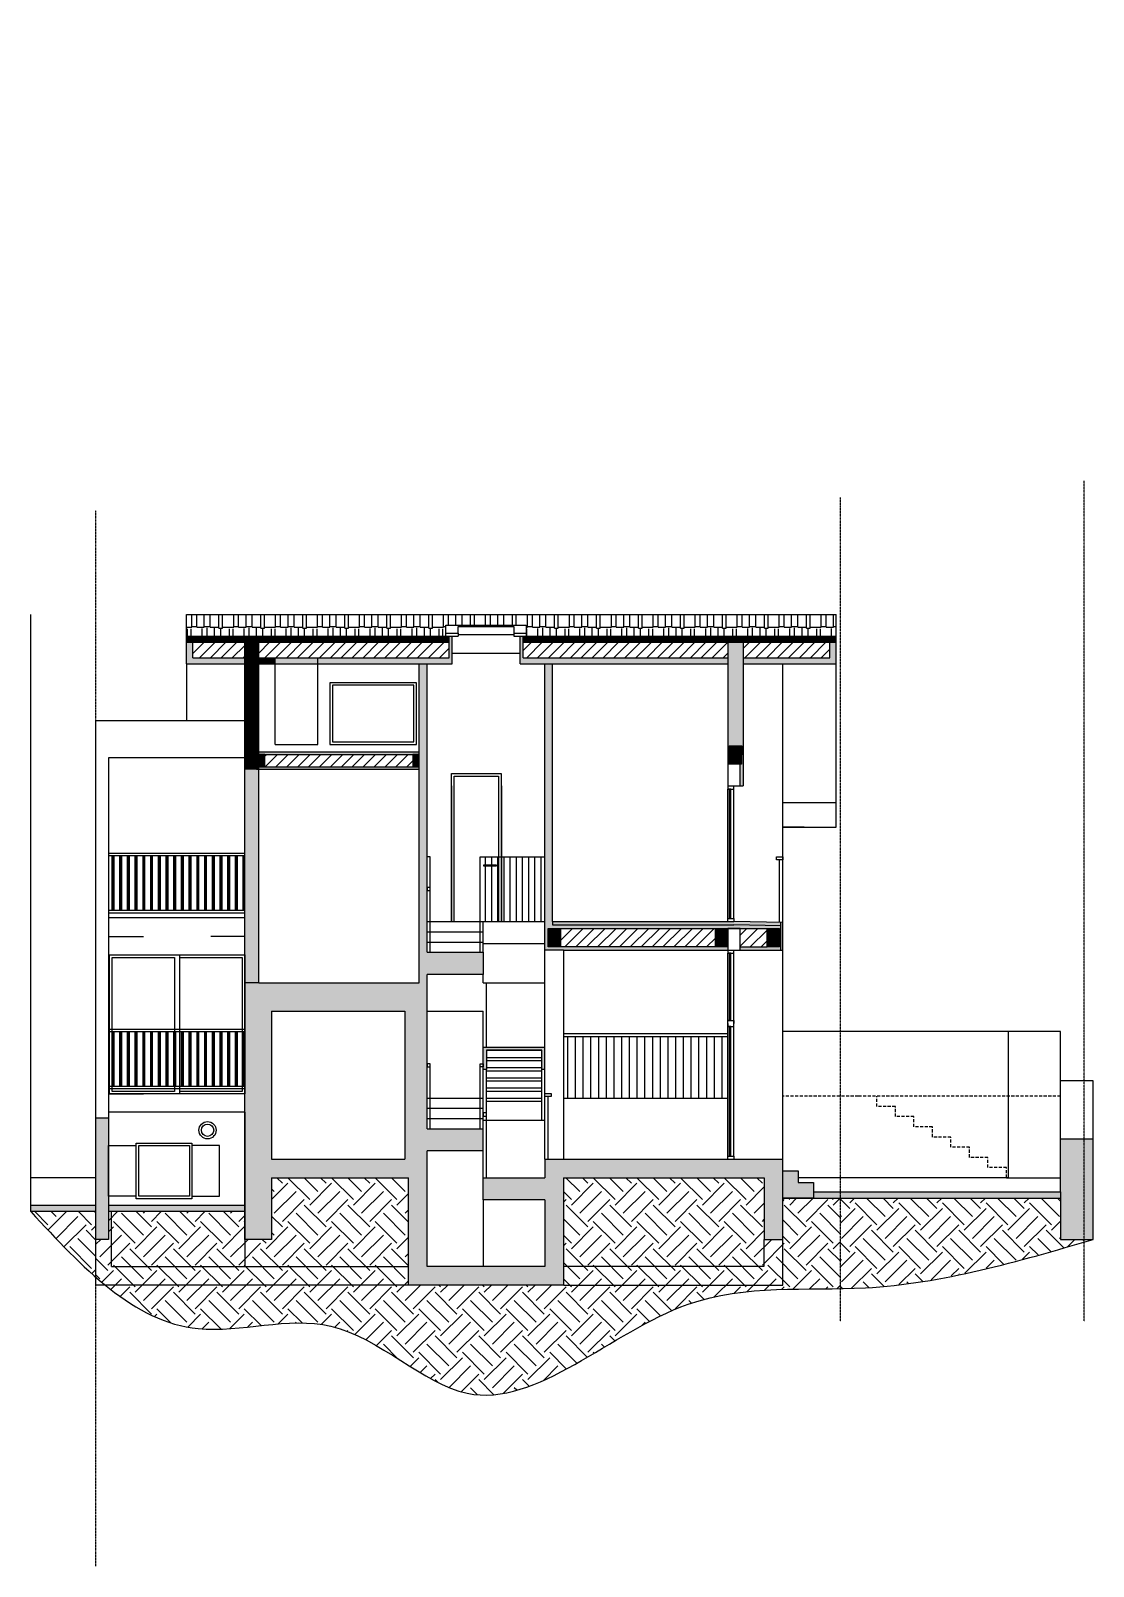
# Model space of a CAD drawing. Header units: inches. Extents: x -133 to 1589, y 206 to 2695.
import ezdxf

# ---------------------------------------------------------------- set-up
doc = ezdxf.new("R2010")
doc.units = ezdxf.units.IN
doc.header["$MEASUREMENT"] = 0
doc.linetypes.add('BORDER2', pattern=[0.875, 0.25, -0.125, 0.25, -0.125, 0, -0.125])
doc.linetypes.add('DASHED2', pattern=[0.375, 0.25, -0.125])
doc.layers.add('A-Area', color=11, linetype='Continuous', plot=False)
for name, color, linetype in [('A-Building Line', 240, 'BORDER2'), ('A-Concrete', 4, 'Continuous'), ('A-Dashed', 9, 'DASHED2'), ('A-Hatch Conc.', 141, 'Continuous'), ('A-Hatch Wall', 240, 'Continuous'), ('A-HATCH-01', 30, 'Continuous'), ('A-HATCH-03', 72, 'Continuous'), ('A-hatch-floor', 253, 'Continuous'), ('A-Property Line', 162, 'BORDER2'), ('A-view 3', 9, 'Continuous'), ('A-View 4', 8, 'Continuous'), ('A-Wall', 3, 'Continuous'), ('A-Wall Hatch', 252, 'Continuous')]:
    doc.layers.add(name, color=color, linetype=linetype)
pattern_1 = [(90, (-647.836, 590.976), (-12.5, 8e-16), []), (90, (-649.399, 590.976), (-12.5, 8e-16), []), (90, (-650.961, 590.976), (-12.5, 8e-16), [])]
pattern_2 = [(90, (-647.836, 305.976), (-12.5, 8e-16), []), (90, (-649.399, 305.976), (-12.5, 8e-16), []), (90, (-650.961, 305.976), (-12.5, 8e-16), [])]
pattern_3 = [(90, (-785.712, -902.03), (-10, 6e-16), [])]
pattern_4 = [(45, (-785.71, -902.03), (7e-15, 70.7107), [50, -50]), (45, (-798.97, -888.77), (7e-15, 70.7107), [50, -50]), (45, (-812.23, -875.514), (7e-15, 70.7107), [50, -50]), (135, (-812.23, -866.675), (-70.7107, 7e-15), [50, -50]), (135, (-798.97, -853.417), (-70.7107, 7e-15), [50, -50]), (135, (-785.71, -840.16), (-70.7107, 7e-15), [50, -50])]

msp = doc.modelspace()

# ---------------------------------------------------------------- hatches: boundary and pattern name
at = {"layer": 'A-Concrete'}
h = msp.add_hatch(color=256, dxfattribs=at)
h.dxf.hatch_style = 1
h.paths.add_polyline_path([(1110.7, 827.9), (1110.7, 846.9), (1085.7, 846.9), (1085.7, 802.9), (1135.7, 802.9), (1135.7, 827.9)])
h = msp.add_hatch(color=256, dxfattribs=at)
h.dxf.hatch_style = 1
h.paths.add_polyline_path([(1135.7, 812.9), (1135.7, 802.9), (1179.3, 802.9), (1179.3, 812.9)])
h = msp.add_hatch(color=256, dxfattribs=at)
h.dxf.hatch_style = 1
h.paths.add_polyline_path([(1536.1, 812.9), (1179.3, 812.9), (1179.3, 802.9), (1536.1, 802.9)])
h = msp.add_hatch(color=256, dxfattribs=at)
h.dxf.hatch_style = 1
h.paths.add_polyline_path([(213.8, 780.9), (213.8, 790.9), (-6.8, 790.9), (-6.8, 780.9)])
at = {"layer": 'A-Hatch Conc.'}
h = msp.add_hatch(color=256, dxfattribs=at)
h.dxf.hatch_style = 1
h.paths.add_polyline_path([(1019.3, 1535.9), (999.2, 1535.9), (999.2, 1505.9), (1019.2, 1505.9)])
at = {"layer": 'A-Hatch Wall'}
h = msp.add_hatch(color=256, dxfattribs=at)
h.dxf.hatch_style = 1
h.paths.add_polyline_path([(1021.7, 1703.7), (996.7, 1703.7), (996.7, 1505.9), (999.2, 1505.9), (999.2, 1535.9), (1019.3, 1535.9), (1019.2, 1505.9), (1016.7, 1505.9), (1016.7, 1470.9), (1021.7, 1470.9)])
h = msp.add_hatch(color=256, dxfattribs=at)
h.dxf.hatch_style = 1
h.paths.add_polyline_path([(712.5, 1668.5), (700.5, 1668.5), (700.5, 1204.9), (730.5, 1204.9), (996.7, 1204.9), (996.7, 1209.9), (976.7, 1209.9), (725.5, 1209.9), (705.5, 1209.9), (705.5, 1239.9), (725.6, 1239.9), (976.7, 1239.9), (996.7, 1239.9), (1060.6, 1239.9), (1080.7, 1239.9), (1080.6, 1209.9), (1060.6, 1209.9), (1016.7, 1209.9), (1016.7, 1204.9), (1021.7, 1204.9), (1082.7, 1204.9), (1082.7, 1244.4), (1006.7, 1245.9), (712.5, 1245.9), (712.5, 1250.9)])
h = msp.add_hatch(color=256, dxfattribs=at)
h.dxf.hatch_style = 1
h.paths.add_polyline_path([(236.7, 1481.9), (236.7, 1497.9), (213.8, 1497.9), (213.8, 1151.9), (236.7, 1151.9), (236.7, 1403.9)])
h = msp.add_hatch(color=256, dxfattribs=at)
h.dxf.hatch_style = 1
h.paths.add_polyline_path([(496.5, 1501.9), (236.7, 1501.9), (236.7, 1497.9), (496.5, 1497.9)])
h = msp.add_hatch(color=256, dxfattribs=at)
h.dxf.hatch_style = 1
h.paths.add_polyline_path([(1082.7, 1249.4), (1006.7, 1250.9), (712.5, 1250.9), (712.5, 1245.9), (1006.7, 1245.9), (1082.7, 1244.4)])
h = msp.add_hatch(color=256, dxfattribs=at)
h.dxf.hatch_style = 1
h.paths.add_polyline_path([(1085.7, 1249.3), (1082.7, 1249.4), (1082.7, 1204.9), (1085.7, 1204.9)])
h = msp.add_hatch(color=256, dxfattribs=at)
h.dxf.hatch_style = 1
h.paths.add_polyline_path([(-6.8, 932.9), (-27.2, 932.9), (-27.2, 735.9), (-6.8, 735.9)])
at = {"layer": 'A-HATCH-01'}
h = msp.add_hatch(color=256, dxfattribs=at)
h.dxf.hatch_style = 1
h.paths.add_polyline_path([(246.7, 1521.9), (236.7, 1521.9), (236.7, 1501.9), (246.7, 1501.9)])
h = msp.add_hatch(dxfattribs=at)
h.set_pattern_fill('ANSI31', color=256, scale=100)
h.paths.add_polyline_path([(486.5, 1521.9), (246.7, 1521.9), (246.7, 1501.9), (486.5, 1501.9)])
h = msp.add_hatch(color=256, dxfattribs=at)
h.dxf.hatch_style = 1
h.paths.add_polyline_path([(496.5, 1521.9), (486.5, 1521.9), (486.5, 1501.9), (496.5, 1501.9)])
h = msp.add_hatch(color=256, dxfattribs=at)
h.dxf.hatch_style = 1
h.paths.add_polyline_path([(725.6, 1239.9), (705.5, 1239.9), (705.5, 1209.9), (725.5, 1209.9)])
h = msp.add_hatch(dxfattribs=at)
h.set_pattern_fill('ANSI31', color=256, scale=100)
h.paths.add_polyline_path([(976.7, 1239.9), (725.6, 1239.9), (725.5, 1209.9), (976.7, 1209.9)])
h = msp.add_hatch(color=256, dxfattribs=at)
h.dxf.hatch_style = 1
h.paths.add_polyline_path([(996.7, 1239.9), (976.7, 1239.9), (976.7, 1209.9), (996.7, 1209.9)])
h = msp.add_hatch(dxfattribs=at)
h.set_pattern_fill('ANSI31', color=256, scale=100)
h.paths.add_polyline_path([(1060.6, 1239.9), (1016.7, 1239.9), (1016.7, 1209.9), (1060.6, 1209.9)])
h = msp.add_hatch(color=256, dxfattribs=at)
h.dxf.hatch_style = 1
h.paths.add_polyline_path([(1080.7, 1239.9), (1060.6, 1239.9), (1060.6, 1209.9), (1080.6, 1209.9)])
h = msp.add_hatch(color=256, dxfattribs=at)
h.dxf.hatch_style = 1
h.paths.add_polyline_path([(700.5, 1047.4), (600.5, 1047.4), (600.5, 1011.4), (605.5, 1011.4), (605.5, 1042.4), (695.5, 1042.4), (695.5, 1011.4), (700.5, 1011.4)])
at = {"layer": 'A-HATCH-03'}
h = msp.add_hatch(dxfattribs=at)
h.set_pattern_fill('AR-RSHKE', color=256, scale=2)
h.paths.add_polyline_path([(1172.2, 1748.9), (119.8, 1748.9), (119.8, 1713.7), (540, 1713.7), (540, 1718.7), (540, 1731.3), (670, 1731.3), (670, 1718.7), (670, 1713.7), (1172.2, 1713.7)])
h = msp.add_hatch(dxfattribs=at)
h.set_pattern_fill('ANSI31', color=256)
h.paths.add_polyline_path([(1172.2, 1713.7), (665, 1713.7), (665, 1703.7), (1172.2, 1703.7)])
h.paths.add_polyline_path([(545, 1713.7), (119.8, 1713.7), (119.8, 1703.7), (545, 1703.7)])
h = msp.add_hatch(color=256, dxfattribs=at)
h.dxf.hatch_style = 1
h.paths.add_polyline_path([(213.8, 1678.5), (129.8, 1678.5), (129.8, 1703.7), (119.8, 1703.7), (119.8, 1668.5), (213.8, 1668.5)])
h = msp.add_hatch(dxfattribs=at)
h.set_pattern_fill('ANSI31', color=256, scale=100)
h.paths.add_polyline_path([(213.8, 1703.7), (129.8, 1703.7), (129.8, 1678.5), (213.8, 1678.5)])
h = msp.add_hatch(dxfattribs=at)
h.set_pattern_fill('ANSI31', color=256, scale=100)
h.paths.add_polyline_path([(545, 1703.7), (236.7, 1703.7), (236.7, 1678.5), (545, 1678.5)])
h.paths.add_polyline_path([(996.8, 1703.7), (665, 1703.7), (665, 1678.5), (996.8, 1678.5)])
h = msp.add_hatch(color=256, dxfattribs=at)
h.dxf.hatch_style = 1
h.paths.add_polyline_path([(996.8, 1678.5), (665, 1678.5), (665, 1713.7), (660, 1713.7), (660, 1668.5), (996.7, 1668.5)])
h.paths.add_polyline_path([(550, 1713.7), (545, 1713.7), (545, 1678.5), (332.6, 1678.5), (332.6, 1668.5), (550, 1668.5)])
h = msp.add_hatch(color=256, dxfattribs=at)
h.dxf.hatch_style = 1
h.paths.add_polyline_path([(1172.2, 1703.7), (1162.2, 1703.7), (1162.2, 1678.5), (1021.7, 1678.5), (1021.7, 1668.5), (1085.7, 1668.5), (1172.2, 1668.5)])
h = msp.add_hatch(dxfattribs=at)
h.set_pattern_fill('ANSI31', color=256, scale=100)
h.paths.add_polyline_path([(1162.2, 1703.7), (1021.7, 1703.7), (1021.7, 1678.5), (1162.2, 1678.5)])
h = msp.add_hatch(color=256, dxfattribs=at)
h.dxf.hatch_style = 1
h.paths.add_polyline_path([(262.6, 1678.5), (236.7, 1678.5), (236.7, 1668.5), (262.6, 1668.5)])
h = msp.add_hatch(color=256, dxfattribs=at)
h.dxf.hatch_style = 1
h.paths.add_polyline_path([(332.6, 1678.2), (262.6, 1678.2), (262.6, 1668.5), (332.6, 1668.5)])
h = msp.add_hatch(color=256, dxfattribs=at)
h.dxf.hatch_style = 1
h.paths.add_polyline_path([(496.5, 1525.9), (236.7, 1525.9), (236.7, 1521.9), (246.7, 1521.9), (496.5, 1521.9)])
at = {"layer": 'A-hatch-floor'}
h = msp.add_hatch(dxfattribs=at)
h.set_pattern_fill('EARTH', color=256, scale=200, angle=45)
h.set_pattern_definition([(45, (-785.71, -932.03), (7e-15, 70.7107), [50, -50]), (45, (-798.97, -918.77), (7e-15, 70.7107), [50, -50]), (45, (-812.23, -905.514), (7e-15, 70.7107), [50, -50]), (135, (-812.23, -896.675), (-70.7107, 7e-15), [50, -50]), (135, (-798.97, -883.417), (-70.7107, 7e-15), [50, -50]), (135, (-785.71, -870.16), (-70.7107, 7e-15), [50, -50])])
edge = h.paths.add_edge_path()
edge.add_line((1055.7, 835.9), (730.5, 835.9))
edge.add_line((730.5, 835.9), (730.5, 661.9))
edge.add_line((730.5, 661.9), (479.5, 661.9))
edge.add_line((479.5, 661.9), (479.5, 835.9))
edge.add_line((479.5, 835.9), (257.4, 835.9))
edge.add_line((257.4, 835.9), (257.4, 735.9))
edge.add_line((257.4, 735.9), (213.8, 735.9))
edge.add_line((213.8, 735.9), (213.8, 765))
edge.add_line((213.8, 765), (213.8, 780.9))
edge.add_line((213.8, 780.9), (-6.8, 780.9))
edge.add_line((-6.8, 780.9), (-6.8, 735.9))
edge.add_line((-6.8, 735.9), (-27.2, 735.9))
edge.add_line((-27.2, 735.9), (-27.2, 674.6))
edge.add_spline(control_points=[(-27.2, 674.6), (23.6, 630.4), (137.3, 560.7), (372.5, 642.1), (611.2, 384.1), (883.4, 666.2), (1096.7, 654.6), (1179.3, 656.1)], knot_values=[138.06012, 138.06012, 138.06012, 138.06012, 331.134174, 546.128031, 792.22731, 1178.217254, 1426.157945, 1426.157945, 1426.157945, 1426.157945], degree=3, periodic=0)
edge.add_line((1179.3, 656.1), (1179.3, 802.9))
edge.add_line((1179.3, 802.9), (1085.7, 802.9))
edge.add_line((1085.7, 802.9), (1085.7, 735.9))
edge.add_line((1085.7, 735.9), (1055.7, 735.9))
edge.add_line((1055.7, 735.9), (1055.7, 835.9))
h = msp.add_hatch(dxfattribs=at)
h.set_pattern_fill('EARTH', color=256, scale=200, angle=45)
h.set_pattern_definition(pattern_4)
edge = h.paths.add_edge_path()
edge.add_line((1536.1, 802.9), (1179.3, 802.9))
edge.add_line((1179.3, 802.9), (1179.3, 655.5))
edge.add_spline(control_points=[(1179.3, 655.5), (1192.8, 656), (1326.2, 662), (1456.9, 698.2), (1574.3, 731.7)], knot_values=[1399.566584, 1399.566584, 1399.566584, 1399.566584, 1440.362438, 1802.73652, 1802.73652, 1802.73652, 1802.73652], degree=3, periodic=0)
edge.add_line((1574.3, 731.7), (1574.3, 735.9))
edge.add_line((1574.3, 735.9), (1536.1, 735.9))
edge.add_line((1536.1, 735.9), (1536.1, 802.9))
h = msp.add_hatch(dxfattribs=at)
h.set_pattern_fill('EARTH', color=256, scale=200, angle=45)
h.set_pattern_definition(pattern_4)
edge = h.paths.add_edge_path()
edge.add_spline(control_points=[(-132.9, 780.9), (-98.2, 743.5), (-63.5, 706.2), (-27.2, 674.6)], knot_values=[0, 0, 0, 0, 138.06012, 138.06012, 138.06012, 138.06012], degree=3, periodic=0)
edge.add_line((-27.2, 674.6), (-27.2, 780.9))
edge.add_line((-27.2, 780.9), (-132.9, 780.9))
at = {"layer": 'A-view 3'}
h = msp.add_hatch(dxfattribs=at)
h.set_pattern_fill('LINE', color=256, scale=80, angle=90)
h.set_pattern_definition(pattern_3)
h.paths.add_polyline_path([(595.5, 1250.9), (600.5, 1250.9), (625.4, 1250.9), (625.4, 1355.9), (595.5, 1355.9)])
h.paths.add_polyline_path([(601.4, 1340.9), (601.4, 1342.9), (621.4, 1342.9), (621.4, 1340.9)], flags=16)
h = msp.add_hatch(dxfattribs=at)
h.set_pattern_fill('LINE', color=256, scale=80, angle=90)
h.set_pattern_definition(pattern_3)
h.paths.add_polyline_path([(629.9, 1250.9), (700.5, 1250.9), (700.5, 1355.9), (629.9, 1355.9)])
h = msp.add_hatch(dxfattribs=at)
h.set_pattern_fill('LINE', color=256, scale=100, angle=90)
h.paths.add_polyline_path([(996.7, 1064.9), (730.5, 1064.9), (730.5, 964.9), (996.7, 964.9)])
at = {"layer": 'A-View 4'}
h = msp.add_hatch(dxfattribs=at)
h.set_pattern_fill('PLAST', color=256, scale=50, angle=90)
h.set_pattern_definition(pattern_1)
h.paths.add_polyline_path([(213.8, 1357.9), (-6.8, 1357.9), (-6.8, 1329.1), (213.8, 1328.9)])
h = msp.add_hatch(dxfattribs=at)
h.set_pattern_fill('PLAST', color=256, scale=50, angle=90)
h.set_pattern_definition(pattern_1)
h.paths.add_polyline_path([(213.8, 1328.9), (-6.8, 1329.1), (-6.8, 1268.9), (213.8, 1268.9)])
h = msp.add_hatch(dxfattribs=at)
h.set_pattern_fill('PLAST', color=256, scale=50, angle=90)
h.set_pattern_definition(pattern_2)
h.paths.add_polyline_path([(213.8, 1072.9), (-6.8, 1072.9), (-6.8, 1044.1), (213.8, 1043.9)])
h = msp.add_hatch(dxfattribs=at)
h.set_pattern_fill('PLAST', color=256, scale=50, angle=90)
h.set_pattern_definition(pattern_2)
h.paths.add_polyline_path([(213.8, 1043.9), (-6.8, 1044.1), (-6.8, 983.9), (213.8, 983.9)])
at = {"layer": 'A-Wall Hatch'}
h = msp.add_hatch(dxfattribs=at)
h.set_pattern_fill('LINE', color=256, scale=80, angle=90)
h.set_pattern_definition([(90, (-386.057, 436.919), (-10, 6e-16), [])])
h.paths.add_polyline_path([(1029, 2694.9), (1025, 2694.9), (1025, 2589.9), (1029, 2589.9)])
h = msp.add_hatch(dxfattribs=at)
h.set_pattern_fill('ANSI31', color=256)
h.paths.add_polyline_path([(236.7, 1703.7), (213.8, 1703.7), (213.8, 1497.9), (236.7, 1497.9)])
h = msp.add_hatch(dxfattribs=at)
h.set_pattern_fill('ANSI31', color=256)
h.paths.add_polyline_path([(600.5, 1201.4), (509.5, 1201.4), (509.5, 1668.5), (496.5, 1668.5), (496.5, 1481.9), (496.5, 1151.9), (236.7, 1151.9), (213.8, 1151.9), (213.8, 971.9), (213.8, 941.9), (213.8, 735.9), (257.4, 735.9), (257.4, 835.9), (479.5, 835.9), (479.5, 661.9), (730.5, 661.9), (730.5, 835.9), (1055.7, 835.9), (1055.7, 735.9), (1085.7, 735.9), (1085.7, 865.9), (1006.7, 865.9), (700.5, 865.9), (700.5, 835.9), (600.5, 835.9), (600.5, 799.9), (700.5, 799.9), (700.5, 691.9), (509.5, 691.9), (509.5, 879.4), (600.5, 879.4), (600.5, 915.4), (509.5, 915.4), (509.5, 928.9), (509.5, 1105.9), (509.5, 1165.4), (600.5, 1165.4)])
h.paths.add_polyline_path([(473.4, 1105.9), (473.4, 865.9), (257.4, 865.9), (257.4, 1105.9)], flags=16)
h = msp.add_hatch(color=256, dxfattribs=at)
h.dxf.hatch_style = 1
h.paths.add_polyline_path([(1574.3, 898.9), (1536.1, 898.9), (1536.1, 812.9), (1536.1, 735.9), (1574.3, 735.9)])
h = msp.add_hatch(color=256, dxfattribs=at)
h.dxf.hatch_style = 1
h.paths.add_polyline_path([(1589, 898.9), (1574.3, 898.9), (1574.3, 735.9), (1589, 735.9)])
h = msp.add_hatch(color=256, dxfattribs=at)
h.dxf.hatch_style = 1
h.paths.add_polyline_path([(-27.2, 790.9), (-132.9, 790.9), (-132.9, 780.9), (-27.2, 780.9)])

# ---------------------------------------------------------------- linework, layer by layer
at = {"layer": 'A-Area'}
msp.add_spline([(-132.9, 780.9), (138.6, 591.4), (353.6, 595.2), (574.4, 486.6), (932.5, 630.8), (1219.7, 657.5), (1589, 735.9)], degree=3, dxfattribs=at)
at = {"layer": 'A-Building Line', "flags": 128}
msp.add_lwpolyline([(1179.3, 602.8), (1179.3, 1938.3)], dxfattribs=at)
at = {"layer": 'A-Concrete', "flags": 128}
for points in [[(700.5, 1204.9), (700.5, 1668.5)], [(712.5, 1250.9), (712.5, 1668.5)], [(712.5, 1250.9), (1006.7, 1250.9)], [(1085.7, 1204.9), (1085.7, 1249.3)], [(730.5, 1204.9), (700.5, 1204.9)], [(730.5, 1204.9), (1085.7, 1204.9)], [(600.5, 1047.4), (700.5, 1047.4)]]:
    msp.add_lwpolyline(points, dxfattribs=at)
at = {"layer": 'A-Concrete'}
for points in [[(996.7, 1668.5), (996.7, 1470.9)], [(712.5, 1250.9), (712.5, 1245.9), (1006.7, 1245.9)], [(1085.7, 1249.3), (1006.7, 1250.9)], [(1082.7, 1244.4), (1006.7, 1245.9)], [(1082.7, 1204.9), (1082.7, 1249.4)], [(1016.7, 1204.9), (1016.7, 1239.9), (996.7, 1239.9)], [(996.7, 1204.9), (1021.7, 1204.9)], [(695.5, 1011.4), (695.5, 1042.4), (605.5, 1042.4), (605.5, 1011.4), (600.5, 1011.4), (600.5, 1047.4)], [(-27.2, 932.9), (-6.8, 932.9)], [(1085.7, 846.9), (1110.7, 846.9), (1110.7, 827.9), (1135.7, 827.9), (1135.7, 802.9)], [(1135.7, 802.9), (1085.7, 802.9), (1085.7, 846.9)]]:
    msp.add_lwpolyline(points, dxfattribs=at)
for points in [[(1019.2, 1505.9), (999.2, 1505.9), (999.2, 1535.9), (1019.3, 1535.9)], [(725.5, 1209.9), (705.5, 1209.9), (705.5, 1239.9), (725.6, 1239.9)], [(996.7, 1209.9), (976.7, 1209.9), (976.7, 1239.9), (996.7, 1239.9)], [(1080.6, 1209.9), (1060.6, 1209.9), (1060.6, 1239.9), (1080.7, 1239.9)]]:
    msp.add_lwpolyline(points, close=True, dxfattribs=at)
at = {"layer": 'A-Dashed', "ltscale": 20}
for p, q in [((1208.3, 967.9), (1085.7, 967.9)), ((1536.1, 967.9), (1208.3, 967.9)), ((1238.3, 951.4), (1238.3, 967.9)), ((1268.3, 951.4), (1238.3, 951.4)), ((1268.3, 934.9), (1268.3, 951.4)), ((1298.3, 934.9), (1268.3, 934.9)), ((1298.3, 918.4), (1298.3, 934.9)), ((1328.3, 918.4), (1298.3, 918.4)), ((1328.3, 901.9), (1328.3, 918.4)), ((1358.3, 901.9), (1328.3, 901.9)), ((1358.3, 885.4), (1358.3, 901.9)), ((1388.3, 885.4), (1358.3, 885.4)), ((1388.3, 868.9), (1388.3, 885.4)), ((1418.3, 868.9), (1388.3, 868.9)), ((1418.3, 852.4), (1418.3, 868.9)), ((1448.3, 852.4), (1418.3, 852.4)), ((1448.3, 835.9), (1448.3, 852.4))]:
    msp.add_line(p, q, dxfattribs=at)
at = {"layer": 'A-Dashed'}
msp.add_lwpolyline([(262.6, 1538.2), (332.6, 1538.2), (332.6, 1678.2), (262.6, 1678.2)], close=True, dxfattribs=at)
for points in [[(-5.2, 1226.9), (49.6, 1226.9)], [(213.8, 1226.9), (159.1, 1226.9)], [(600.5, 1151.9), (600.5, 1165.4)], [(600.5, 1047.4), (600.5, 1105.9)], [(213.8, 941.9), (213.8, 691.9)], [(600.5, 835.9), (600.5, 940.4)], [(-2.2, 691.9), (-2.2, 780.9)], [(479.5, 661.9), (-27.2, 661.9), (-27.2, 735.9)], [(730.5, 661.9), (1085.7, 661.9), (1085.7, 735.9)], [(1055.7, 691.9), (1055.7, 735.9)], [(-2.2, 691.9), (479.5, 691.9)], [(1055.7, 691.9), (730.5, 691.9)]]:
    msp.add_lwpolyline(points, dxfattribs=at)
at = {"layer": 'A-Dashed', "flags": 128}
for points in [[(600.5, 1151.9), (700.5, 1151.9)], [(509.5, 1105.9), (600.5, 1105.9)]]:
    msp.add_lwpolyline(points, dxfattribs=at)
at = {"layer": 'A-Hatch Wall'}
for points in [[(236.7, 1501.9), (496.5, 1501.9)], [(236.7, 1497.9), (496.5, 1497.9)]]:
    msp.add_lwpolyline(points, dxfattribs=at)
at = {"layer": 'A-HATCH-01'}
for points in [[(236.7, 1521.9), (496.5, 1521.9)], [(725.6, 1239.9), (976.7, 1239.9)], [(996.7, 1239.9), (1060.6, 1239.9)], [(976.7, 1209.9), (725.5, 1209.9)], [(1016.7, 1209.9), (1060.6, 1209.9)]]:
    msp.add_lwpolyline(points, dxfattribs=at)
for points in [[(236.7, 1501.9), (246.7, 1501.9), (246.7, 1521.9), (236.7, 1521.9)], [(486.5, 1501.9), (496.5, 1501.9), (496.5, 1521.9), (486.5, 1521.9)]]:
    msp.add_lwpolyline(points, close=True, dxfattribs=at)
at = {"layer": 'A-HATCH-03'}
msp.add_lwpolyline([(236.7, 1525.9), (496.5, 1525.9)], dxfattribs=at)
at = {"layer": 'A-Property Line', "flags": 128}
for points in [[(1574.3, 602.8), (1574.3, 1965.1)], [(-27.2, 206.2), (-27.2, 1917.4)]]:
    msp.add_lwpolyline(points, dxfattribs=at)
at = {"layer": 'A-view 3', "flags": 128}
for points in [[(119.8, 1748.9), (1172.2, 1748.9)], [(119.8, 1668.5), (119.8, 1748.9)], [(1172.2, 1403.9), (1172.2, 1748.9)], [(119.8, 1668.5), (119.8, 1576.4)], [(1085.7, 1443.9), (1172.2, 1443.9)], [(1085.7, 1403.9), (1172.2, 1403.9)], [(1120.7, 1403.9), (1085.7, 1403.9)], [(514.5, 1201.4), (514.5, 1355.9)], [(595.5, 1201.4), (595.5, 1250.9), (595.5, 1355.9), (700.5, 1355.9)], [(509.5, 1250.9), (700.5, 1250.9)], [(509.5, 1250.9), (600.5, 1250.9)], [(600.5, 1201.4), (600.5, 1250.9)], [(509.5, 1234.4), (600.5, 1234.4)], [(509.5, 1217.9), (600.5, 1217.9)], [(700.5, 1214.9), (600.5, 1214.9)], [(700.5, 865.9), (700.5, 1204.9)], [(730.5, 1204.9), (730.5, 865.9)], [(730.5, 1069.9), (996.7, 1069.9)], [(730.5, 1064.9), (996.7, 1064.9)], [(605.5, 1042.4), (695.5, 1042.4)], [(605.5, 1030.9), (695.5, 1030.9)], [(605.5, 1025.9), (695.5, 1025.9)], [(600.5, 915.4), (600.5, 1011.4)], [(605.5, 1011.4), (600.5, 1011.4)], [(605.5, 1014.4), (695.5, 1014.4)], [(605.5, 928.9), (605.5, 1011.4)], [(605.5, 1009.4), (695.5, 1009.4)], [(605.5, 997.9), (695.5, 997.9)], [(695.5, 928.9), (695.5, 1011.4)], [(700.5, 1011.4), (695.5, 1011.4)], [(605.5, 992.9), (695.5, 992.9)], [(605.5, 981.4), (695.5, 981.4)], [(605.5, 981.4), (695.5, 981.4)], [(605.5, 976.4), (695.5, 976.4)], [(605.5, 976.4), (695.5, 976.4)], [(1536.1, 898.9), (1536.1, 992.7)], [(1589, 992.7), (1536.1, 992.7)], [(1589, 898.9), (1589, 992.7)], [(1589, 932.4), (1589, 992.7)], [(509.5, 964.9), (600.5, 964.9)], [(509.5, 948.4), (600.5, 948.4)], [(605.5, 964.9), (691.5, 964.9)], [(605.5, 964.9), (695.5, 964.9)], [(605.5, 959.9), (695.5, 959.9)], [(605.5, 959.9), (691.5, 959.9)], [(730.5, 964.9), (996.7, 964.9)], [(509.5, 931.9), (600.5, 931.9)], [(700.5, 928.9), (600.5, 928.9)]]:
    msp.add_lwpolyline(points, dxfattribs=at)
at = {"layer": 'A-view 3'}
for points in [[(1085.7, 1249.3), (1085.7, 1668.5)], [(549.1, 1250.9), (549.1, 1490.9), (629.4, 1490.9), (629.4, 1250.9)], [(553.1, 1250.9), (553.1, 1486.9), (625.4, 1486.9), (625.4, 1250.9)], [(996.7, 1255.9), (996.7, 1465.9)], [(1001.7, 1255.9), (1001.7, 1465.9)], [(1006.7, 1255.9), (1006.7, 1465.9)], [(514.5, 1355.9), (509.5, 1355.9)], [(621.4, 1340.9), (601.4, 1340.9), (601.4, 1342.9), (621.4, 1342.9), (621.4, 1340.9)], [(514.5, 1201.4), (514.5, 1306.4), (509.5, 1306.4), (509.5, 1301.4), (514.5, 1301.4)], [(996.7, 870.9), (996.7, 1199.9)], [(1001.7, 1090.9), (1001.7, 1199.9)], [(1006.7, 870.9), (1006.7, 1199.9)], [(1085.7, 865.9), (1085.7, 1204.9)], [(605.5, 1047.4), (605.5, 1152.4)], [(1001.7, 870.9), (1001.7, 1080.9)], [(1536.1, 967.9), (1536.1, 1072.9), (1085.7, 1072.9)], [(1451.6, 835.9), (1451.6, 1072.9)], [(514.5, 915.4), (514.5, 1020.4), (509.5, 1020.4), (509.5, 1015.4), (514.5, 1015.4)], [(595.5, 915.4), (595.5, 1020.4), (600.5, 1020.4), (600.5, 1015.4), (595.5, 1015.4)], [(605.5, 835.9), (605.5, 940.9), (600.5, 940.9), (600.5, 935.9), (605.5, 935.9)], [(38.2, 805.9), (-6.8, 805.9), (-6.8, 887.9), (38.2, 887.9)], [(128.2, 805.9), (173.2, 805.9), (173.2, 887.9), (128.2, 887.9)], [(600.5, 799.9), (600.5, 691.9)]]:
    msp.add_lwpolyline(points, dxfattribs=at)
for points in [[(352, 1538.2), (492, 1538.2), (492, 1638.2), (352, 1638.2)], [(356, 1542.2), (488, 1542.2), (488, 1634.2), (356, 1634.2)], [(128.2, 801.9), (38.2, 801.9), (38.2, 891.9), (128.2, 891.9)], [(124.2, 805.9), (42.2, 805.9), (42.2, 887.9), (124.2, 887.9)]]:
    msp.add_lwpolyline(points, close=True, dxfattribs=at)
for radius in [14, 10]:
    msp.add_circle((153.6, 912.9), radius, dxfattribs=at)
at = {"layer": 'A-View 4'}
for points in [[(540, 1718.7), (540, 1731.3), (670, 1731.3), (670, 1718.7)], [(560, 1718.7), (560, 1729.5), (650, 1729.5), (650, 1718.7)], [(550, 1686.2), (660, 1686.2)], [(-6.8, 1516.4), (-6.8, 932.9)], [(-6.8, 1361.9), (213.8, 1361.9)], [(-6.8, 1357.9), (213.8, 1357.9)], [(213.8, 1268.9), (-6.8, 1268.9)], [(213.8, 1264.9), (-6.8, 1264.9)], [(-5.2, 1196.9), (213.8, 1196.9)], [(108.3, 1196.9), (108.3, 971.9)], [(100.3, 975.9), (-1.2, 975.9), (-1.2, 1192.9), (100.3, 1192.9)], [(100.3, 1192.9), (100.3, 975.9)], [(108.3, 1192.9), (209.8, 1192.9), (209.8, 975.9), (108.3, 975.9)], [(-6.8, 1076.9), (213.8, 1076.9)], [(-6.8, 1072.9), (213.8, 1072.9)], [(213.8, 983.9), (-6.8, 983.9)], [(213.8, 979.9), (-6.8, 979.9)], [(213.8, 971.9), (-5.2, 971.9)], [(-5.2, 971.9), (49.6, 971.9)], [(213.8, 971.9), (159.1, 971.9)], [(213.8, 941.9), (-5.2, 941.9)], [(1451.6, 835.9), (1110.7, 835.9)], [(1448.3, 835.9), (1536.1, 835.9)]]:
    msp.add_lwpolyline(points, dxfattribs=at)
at = {"layer": 'A-View 4', "flags": 128}
for points in [[(-27.2, 932.9), (-27.2, 1576.4)], [(213.8, 1576.4), (-27.2, 1576.4)], [(213.8, 1516.4), (-6.8, 1516.4)], [(213.8, 1256.9), (-6.8, 1256.9)]]:
    msp.add_lwpolyline(points, dxfattribs=at)
at = {"layer": 'A-View 4'}
msp.add_lwpolyline([(-5.2, 1196.9), (213.8, 1196.9), (213.8, 971.9), (-5.2, 971.9)], close=True, dxfattribs=at)
at = {"layer": 'A-Wall'}
for p, q in [((-27.2, 790.9), (-132.9, 790.9)), ((-27.2, 780.9), (-132.9, 780.9)), ((213.8, 790.9), (-6.8, 790.9)), ((213.8, 780.9), (-6.8, 780.9))]:
    msp.add_line(p, q, dxfattribs=at)
at = {"layer": 'A-Wall', "flags": 128}
for points in [[(-132.9, 780.9), (-132.9, 1748.9)], [(119.8, 1713.7), (550, 1713.7)], [(119.8, 1668.5), (119.8, 1713.7)], [(119.8, 1703.7), (545, 1703.7)], [(129.8, 1678.5), (129.8, 1703.7)], [(213.8, 765), (213.8, 1703.7)], [(236.7, 1481.9), (236.7, 1703.7)], [(660, 1713.7), (1172.2, 1713.7)], [(665, 1703.7), (1172.2, 1703.7)], [(1162.2, 1678.5), (1162.2, 1703.7)], [(1172.2, 1668.5), (1172.2, 1713.7)], [(119.8, 1668.5), (213.8, 1668.5)], [(129.8, 1678.5), (213.8, 1678.5)], [(236.7, 1678.5), (545, 1678.5)], [(236.7, 1668.5), (550, 1668.5)], [(496.5, 1481.9), (496.5, 1668.5)], [(509.5, 1201.4), (509.5, 1668.5)], [(660, 1668.5), (996.7, 1668.5)], [(665, 1678.5), (996.8, 1678.5)], [(1021.7, 1678.5), (1162.2, 1678.5)], [(1021.7, 1668.5), (1172.2, 1668.5)], [(236.7, 1403.9), (236.7, 1481.9)], [(496.5, 1151.9), (496.5, 1481.9)], [(236.7, 1151.9), (236.7, 1403.9)], [(509.5, 1201.4), (600.5, 1201.4)], [(600.5, 1201.4), (600.5, 1165.4)], [(236.7, 1151.9), (496.5, 1151.9)], [(509.5, 1105.9), (509.5, 1165.4)], [(600.5, 1165.4), (509.5, 1165.4)], [(257.4, 1105.9), (473.4, 1105.9)], [(509.5, 915.4), (509.5, 1105.9)], [(509.5, 915.4), (600.5, 915.4)], [(600.5, 879.4), (600.5, 915.4)], [(1536.1, 898.9), (1589, 898.9)], [(1589, 735.9), (1589, 898.9)], [(509.5, 865.9), (509.5, 879.4)], [(600.5, 879.4), (509.5, 879.4)], [(257.4, 865.9), (473.4, 865.9)], [(700.5, 865.9), (1085.7, 865.9)], [(-27.2, 835.9), (-132.9, 835.9)], [(257.4, 835.9), (479.5, 835.9)], [(600.5, 835.9), (700.5, 835.9)], [(600.5, 799.9), (600.5, 835.9)], [(730.5, 835.9), (1055.7, 835.9)], [(700.5, 799.9), (600.5, 799.9)]]:
    msp.add_lwpolyline(points, dxfattribs=at)
at = {"layer": 'A-Wall'}
for points in [[(540, 1713.7), (540, 1718.7), (560, 1718.7)], [(560, 1718.7), (560, 1713.7)], [(650, 1718.7), (650, 1713.7)], [(650, 1718.7), (660, 1718.7), (670, 1718.7), (670, 1713.7)], [(545, 1678.5), (545, 1713.7)], [(550, 1668.5), (550, 1713.7)], [(550, 1713.7), (560, 1713.7)], [(560, 1716.2), (650, 1716.2)], [(650, 1713.7), (660, 1713.7)], [(660, 1668.5), (660, 1713.7)], [(665, 1678.5), (665, 1713.7)], [(996.8, 1703.7), (996.7, 1470.9)], [(1021.7, 1703.7), (1021.7, 1470.9)], [(236.7, 1497.9), (213.8, 1497.9)], [(1016.7, 1470.9), (1016.7, 1505.9), (996.7, 1505.9)], [(996.7, 1470.9), (1021.7, 1470.9)], [(996.7, 1470.9), (996.7, 1465.9), (1006.7, 1465.9), (1006.7, 1470.9)], [(1001.7, 1465.9), (996.7, 1465.9)], [(999.2, 1465.9), (999.2, 1255.9)], [(1080.7, 1249.4), (1080.7, 1350.9)], [(996.7, 1250.9), (996.7, 1255.9), (1006.7, 1255.9), (1006.7, 1250.9)], [(996.7, 1239.9), (996.7, 1204.9)], [(996.7, 1239.9), (996.7, 1204.9)], [(996.7, 1204.9), (996.7, 1199.9), (1006.7, 1199.9), (1006.7, 1204.9)], [(1001.7, 1199.9), (996.7, 1199.9)], [(999.2, 1199.9), (999.2, 1090.9)], [(236.7, 1151.9), (213.8, 1151.9)], [(257.4, 1105.9), (257.4, 865.9)], [(473.4, 1105.9), (473.4, 865.9)], [(996.7, 1085.9), (996.7, 1090.9), (1006.7, 1090.9), (1006.7, 1085.9)], [(1001.7, 1090.9), (996.7, 1090.9)], [(996.7, 1085.9), (996.7, 1080.9), (1006.7, 1080.9), (1006.7, 1085.9)], [(1001.7, 1080.9), (996.7, 1080.9)], [(999.2, 1080.9), (999.2, 870.9)], [(705.5, 865.9), (705.5, 967.4)], [(509.5, 915.4), (509.5, 928.9)], [(1135.7, 812.9), (1536.1, 812.9), (1536.1, 898.9)], [(700.5, 799.9), (700.5, 691.9), (509.5, 691.9), (509.5, 879.4)], [(700.5, 865.9), (700.5, 835.9)], [(996.7, 865.9), (996.7, 870.9), (1006.7, 870.9), (1006.7, 865.9)], [(1055.7, 835.9), (1055.7, 735.9), (1085.7, 735.9), (1085.7, 865.9)], [(-27.2, 790.9), (-27.2, 835.9)], [(257.4, 835.9), (257.4, 735.9), (213.8, 735.9), (213.8, 765)], [(730.5, 835.9), (730.5, 661.9), (479.5, 661.9), (479.5, 835.9)], [(1085.7, 802.9), (1536.1, 802.9)], [(1536.1, 812.9), (1536.1, 735.9), (1589, 735.9)]]:
    msp.add_lwpolyline(points, dxfattribs=at)
for points in [[(1080.7, 1355.9), (1085.7, 1355.9), (1085.7, 1350.9), (1075.7, 1350.9), (1075.7, 1355.9)], [(705.5, 972.4), (710.5, 972.4), (710.5, 967.4), (700.5, 967.4), (700.5, 972.4)], [(-6.8, 932.9), (-6.8, 735.9), (-27.2, 735.9), (-27.2, 932.9)]]:
    msp.add_lwpolyline(points, close=True, dxfattribs=at)
at = {"layer": 'A-Wall Hatch'}
for points in [[(549.1, 1470.9), (549.1, 1250.9)], [(629.9, 1470.9), (629.9, 1250.9)]]:
    msp.add_lwpolyline(points, dxfattribs=at)

doc.saveas('drawing.dxf')
